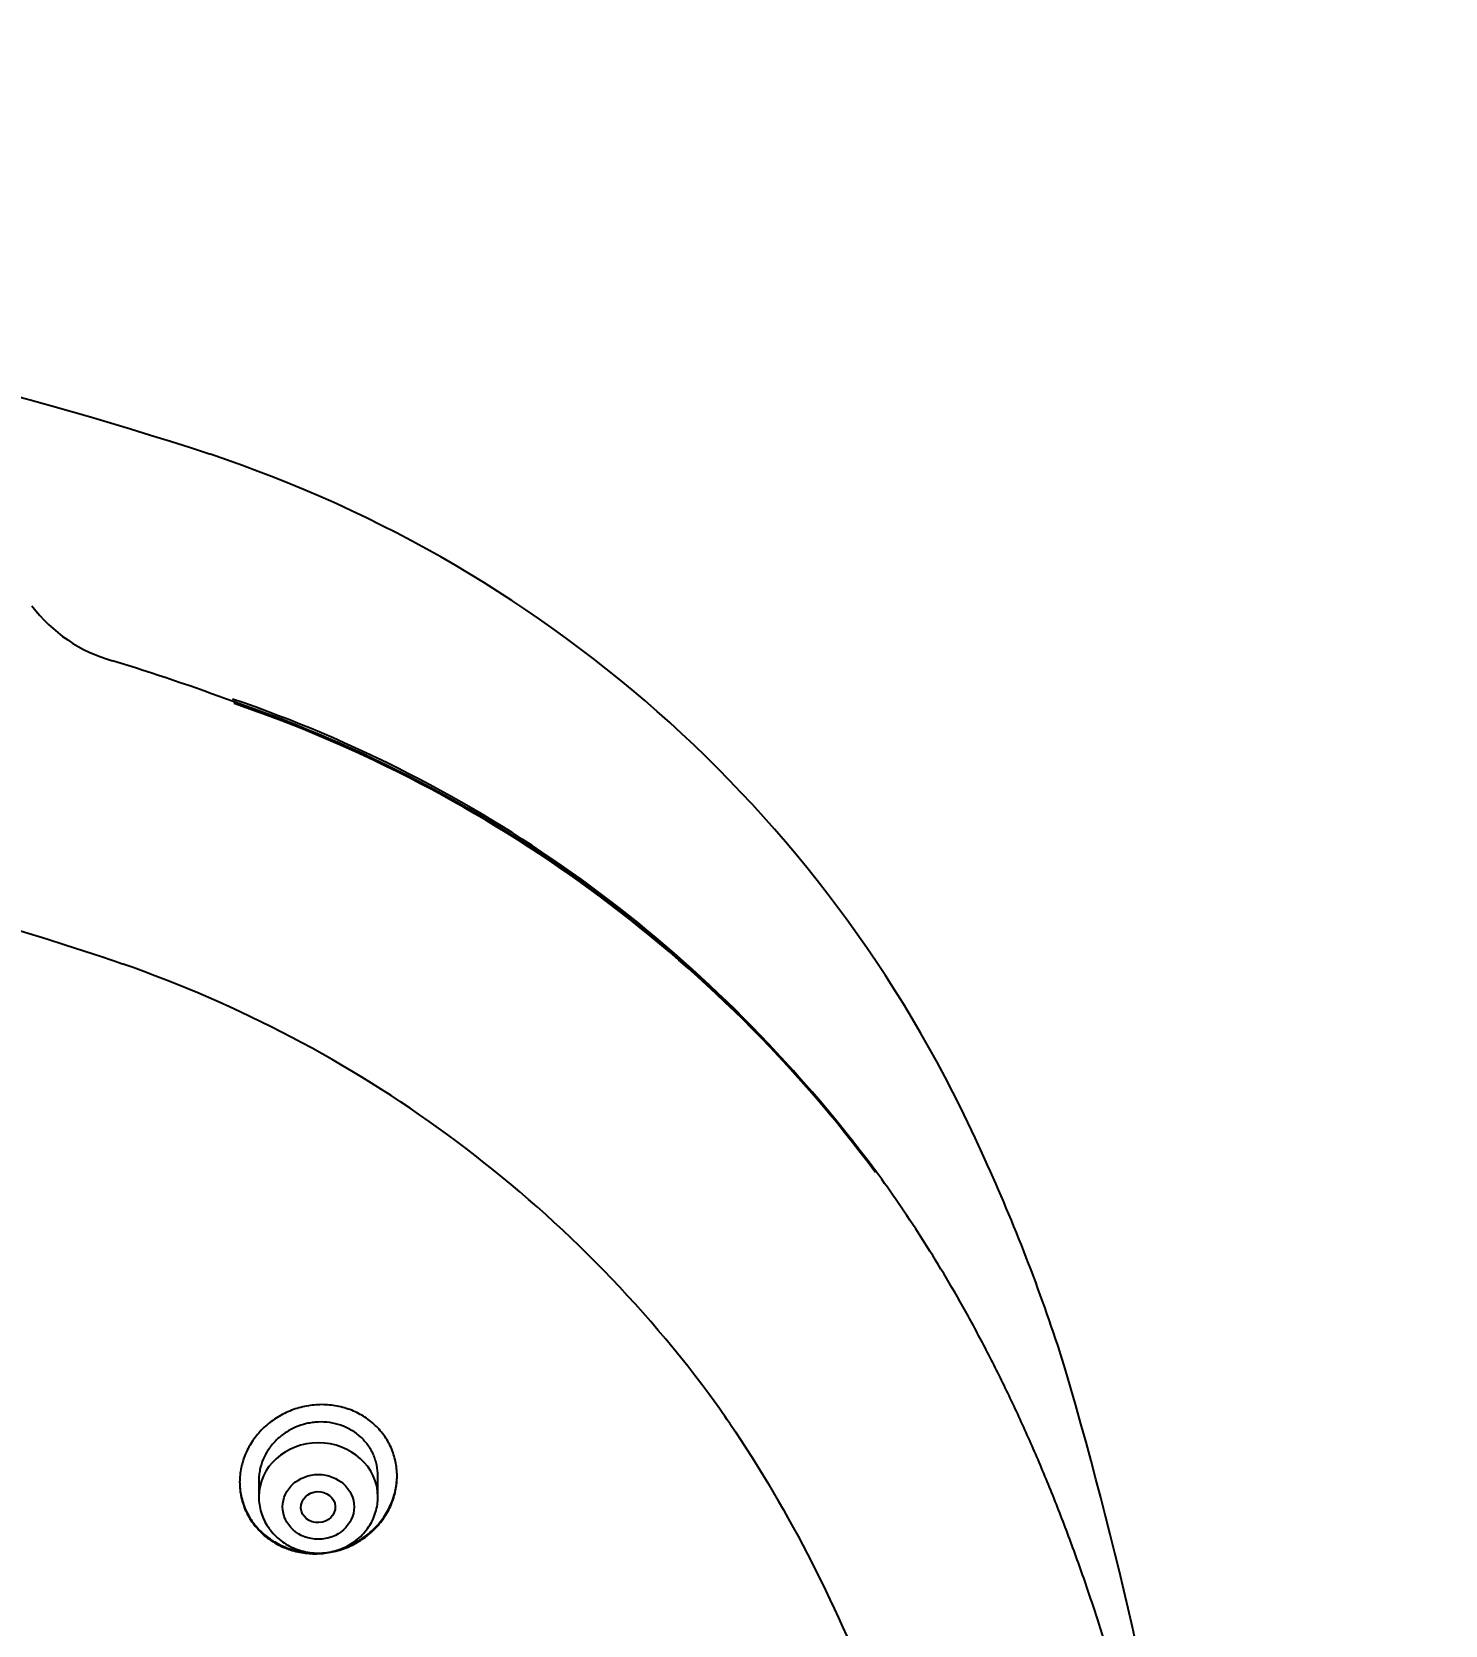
# Model space of a CAD drawing. Header units: millimetres. Extents: x 976 to 9349, y -1578 to 2211.
# Drawn here: x 5932.901 to 5936.224, y 659.07 to 662.815 of the extents above; entities that cross this region are included whole.
import ezdxf

# ---------------------------------------------------------------- set-up
doc = ezdxf.new("R2010")
doc.units = ezdxf.units.MM
doc.layers.add('Szkic', color=6, linetype='Continuous')
doc.layers.add('Wbudowane', color=175, linetype='Continuous')
doc.dimstyles.new('ISO-25', dxfattribs={"dimtxt": 4, "dimasz": 5, "dimexe": 1.25, "dimexo": 0.625, "dimgap": 1, "dimtad": 1, "dimtxsty": 'Standard', "dimcen": 2.5, "dimadec": 0, "dimazin": 0, "dimtfac": 1, "dimtmove": 0, "dimatfit": 3, "dimfxl": 1, "dimarcsym": 0})

# ---------------------------------------------------------------- blocks, each defined once
blk = doc.blocks.new('Z$W@#21058')
for p, q in [((22.7403, 142.151), (22.7432, 142.1503)), ((23.3446, 140.8975), (23.3446, 140.9465)), ((23.0646, 140.9358), (23.0646, 140.8975))]:
    blk.add_line(p, q)
for centre, radius, start, end in [((20.0854, 134.5707), 9.2328, 71.91995, 91.39833), ((21.9915, 140.4646), 3.0384, 24.0978, 71.5978), ((22.8145, 143.2042), 0.3542, 216.8742, 254.6745), ((21.2551, 138.0671), 5.0144, 69.5558, 73.0036), ((21.9984, 139.8258), 3.1132, 38.13, 71.18), ((21.975, 139.7714), 3.1671, 36.6859, 70.9904), ((21.9845, 139.7809), 3.1514, 36.5905, 71.0656), ((20.1259, 134.4221), 8.1591, 71.31119, 91.86742), ((21.786, 139.3966), 2.9153, 36.7175, 70.8318), ((20.829, 139.8941), 4.3328, 18.0878, 24.7071), ((15.6115, 138.4339), 9.7487, 359.89014, 16.73548), ((21.9208, 139.5386), 2.7225, 34.2204, 36.0193)]:
    blk.add_arc(centre, radius, start, end)
blk.add_ellipse((23.2046, 140.8975), major_axis=(-0.14, 0), ratio=0.906308, start_param=3.141593, end_param=6.283185)
for centre, major_axis, ratio in [((23.2046, 140.8739), (-0.084, 0), 0.906308), ((23.204, 140.8733), (-0.0402, -0.0022), 0.905767)]:
    blk.add_ellipse(centre, major_axis=major_axis, ratio=ratio)
for points, knots in [([(23.0066, 142.7657), (23.0068, 142.7657), (23.0069, 142.7655), (23.0073, 142.7647), (23.0073, 142.7635), (23.0071, 142.7618)], [0, 0, 0, 0, 0.266605, 0.266605, 1, 1, 1, 1]), ([(24.5147, 141.6635), (24.5148, 141.6634), (24.5148, 141.6633), (24.5154, 141.6623), (24.5154, 141.661), (24.5148, 141.6594)], [0, 0, 0, 0, 0.073963, 0.073963, 1, 1, 1, 1]), ([(24.8134, 135.3152), (24.8299, 135.3488), (24.8577, 135.4079), (24.903, 135.5106), (24.945, 135.6144), (24.9866, 135.7248), (25.0258, 135.8384), (25.0636, 135.9572), (25.0994, 136.0804), (25.1334, 136.2086), (25.1653, 136.3418), (25.1953, 136.4802), (25.2231, 136.6237), (25.2487, 136.7723), (25.272, 136.9262), (25.2928, 137.085), (25.311, 137.2487), (25.3265, 137.4167), (25.3392, 137.5888), (25.349, 137.7642), (25.3557, 137.9422), (25.3594, 138.1219), (25.3599, 138.3023), (25.3573, 138.4825), (25.3515, 138.6614), (25.3427, 138.8381), (25.3309, 139.0118), (25.3162, 139.1817), (25.2988, 139.3474), (25.2787, 139.5084), (25.2561, 139.6644), (25.231, 139.8153), (25.2037, 139.9609), (25.1743, 140.1013), (25.1427, 140.2365), (25.1091, 140.3667), (25.0736, 140.4918), (25.0363, 140.6121), (24.9972, 140.7277), (24.9563, 140.8388), (24.9137, 140.9456), (24.8694, 141.0484), (24.8235, 141.147), (24.7758, 141.2422), (24.7268, 141.3333), (24.6754, 141.422), (24.6237, 141.5056), (24.5683, 141.5886), (24.5347, 141.6362), (24.5147, 141.6635)], [0, 0, 0, 0, 0.015328, 0.032003, 0.04915, 0.066822, 0.085085, 0.103921, 0.123405, 0.143553, 0.164377, 0.185929, 0.208198, 0.231213, 0.254939, 0.279422, 0.304569, 0.330392, 0.35677, 0.383669, 0.410932, 0.438468, 0.466116, 0.493711, 0.521135, 0.548203, 0.574851, 0.600926, 0.626403, 0.651177, 0.675248, 0.698572, 0.721161, 0.742992, 0.764128, 0.784529, 0.804276, 0.823364, 0.841825, 0.859738, 0.877072, 0.893907, 0.910284, 0.926216, 0.941751, 0.956935, 0.971793, 0.986369, 1, 1, 1, 1]), ([(23.0196, 140.9316), (23.0196, 140.9432), (23.0208, 140.9546), (23.0243, 140.9714), (23.0258, 140.977), (23.0293, 140.9881), (23.0314, 140.9936), (23.0383, 141.0097), (23.044, 141.02), (23.054, 141.0346), (23.0576, 141.0393), (23.0653, 141.0485), (23.0693, 141.0529), (23.082, 141.0655), (23.0913, 141.0731), (23.1064, 141.0833), (23.1116, 141.0865), (23.1222, 141.0923), (23.1331, 141.0977), (23.1444, 141.102), (23.1559, 141.1059), (23.1618, 141.1075), (23.1797, 141.1117), (23.1917, 141.1134), (23.2097, 141.1142), (23.2158, 141.1142), (23.2279, 141.1137), (23.2339, 141.1131), (23.2518, 141.1106), (23.2634, 141.1078), (23.2802, 141.102), (23.2858, 141.0998), (23.2966, 141.0948), (23.3018, 141.0921), (23.3169, 141.0832), (23.3263, 141.0763), (23.3394, 141.0646), (23.3435, 141.0605), (23.3512, 141.0519), (23.3585, 141.043), (23.3647, 141.0334), (23.3705, 141.0235), (23.3731, 141.0184), (23.3801, 141.0026), (23.3836, 140.9918), (23.3872, 140.9751), (23.3881, 140.9694), (23.3893, 140.9579), (23.3896, 140.9522), (23.3896, 140.935), (23.3885, 140.9236), (23.3849, 140.9066), (23.3835, 140.9009), (23.38, 140.8898), (23.3759, 140.8789), (23.3708, 140.8684), (23.3652, 140.8581), (23.362, 140.853), (23.352, 140.8382), (23.3444, 140.8291), (23.3317, 140.8165), (23.3272, 140.8125), (23.3179, 140.8048), (23.313, 140.8012), (23.298, 140.7911), (23.2874, 140.7852), (23.2708, 140.778), (23.265, 140.7758), (23.2534, 140.7719), (23.2476, 140.7703), (23.2299, 140.7662), (23.2179, 140.7646), (23.1996, 140.7638), (23.1935, 140.7638), (23.1814, 140.7644), (23.1695, 140.7655), (23.1577, 140.7678), (23.1461, 140.7706), (23.1403, 140.7723), (23.1233, 140.7782), (23.1126, 140.7832), (23.0975, 140.7921), (23.0926, 140.7953), (23.0831, 140.8022), (23.0785, 140.8059), (23.0656, 140.8176), (23.0579, 140.8261), (23.0477, 140.84), (23.0445, 140.8449), (23.0388, 140.8548), (23.0362, 140.8598), (23.0292, 140.8754), (23.0256, 140.8862), (23.0208, 140.9087), (23.0196, 140.9201), (23.0196, 140.9316)], [0, 0, 0, 0, 0.03125, 0.03125, 0.046875, 0.046875, 0.0625, 0.0625, 0.09375, 0.09375, 0.109375, 0.109375, 0.125, 0.125, 0.15625, 0.15625, 0.171875, 0.171875, 0.1875, 0.203125, 0.203125, 0.21875, 0.21875, 0.25, 0.25, 0.265625, 0.265625, 0.28125, 0.28125, 0.3125, 0.3125, 0.328125, 0.328125, 0.34375, 0.34375, 0.375, 0.375, 0.390625, 0.390625, 0.40625, 0.421875, 0.421875, 0.4375, 0.4375, 0.46875, 0.46875, 0.484375, 0.484375, 0.5, 0.5, 0.53125, 0.53125, 0.546875, 0.546875, 0.5625, 0.578125, 0.578125, 0.59375, 0.59375, 0.625, 0.625, 0.640625, 0.640625, 0.65625, 0.65625, 0.6875, 0.6875, 0.703125, 0.703125, 0.71875, 0.71875, 0.75, 0.75, 0.765625, 0.765625, 0.78125, 0.796875, 0.796875, 0.8125, 0.8125, 0.84375, 0.84375, 0.859375, 0.859375, 0.875, 0.875, 0.90625, 0.90625, 0.921875, 0.921875, 0.9375, 0.9375, 0.96875, 0.96875, 1, 1, 1, 1]), ([(23.3446, 140.9465), (23.3446, 140.9552), (23.3437, 140.9638), (23.341, 140.9765), (23.3399, 140.9806), (23.3372, 140.9889), (23.3357, 140.993), (23.3304, 141.0048), (23.3261, 141.0123), (23.3184, 141.0228), (23.3156, 141.0262), (23.3097, 141.0328), (23.3066, 141.0359), (23.2969, 141.0447), (23.2898, 141.0499), (23.2782, 141.0567), (23.2742, 141.0587), (23.2661, 141.0625), (23.2578, 141.0658), (23.2492, 141.0684), (23.2404, 141.0705), (23.2359, 141.0714), (23.2223, 141.0733), (23.2132, 141.0737), (23.1995, 141.0731), (23.195, 141.0727), (23.1858, 141.0714), (23.1812, 141.0706), (23.1678, 141.0674), (23.1591, 141.0646), (23.1464, 141.059), (23.1423, 141.057), (23.1342, 141.0526), (23.1264, 141.0478), (23.1191, 141.0424), (23.1121, 141.0366), (23.1087, 141.0336), (23.099, 141.0239), (23.0932, 141.0171), (23.0857, 141.006), (23.0833, 141.0023), (23.079, 140.9944), (23.077, 140.9904), (23.0718, 140.9782), (23.0691, 140.9699), (23.0664, 140.9571), (23.0658, 140.9528), (23.0648, 140.9441), (23.0646, 140.9397), (23.0646, 140.9354), (23.0646, 140.9354), (23.0646, 140.9353)], [0, 0, 0, 0, 0.062489, 0.062489, 0.093734, 0.093734, 0.124978, 0.124978, 0.187467, 0.187467, 0.218712, 0.218712, 0.249956, 0.249956, 0.312445, 0.312445, 0.34369, 0.34369, 0.374934, 0.406179, 0.406179, 0.437423, 0.437423, 0.499912, 0.499912, 0.531157, 0.531157, 0.562401, 0.562401, 0.62489, 0.62489, 0.656135, 0.656135, 0.687379, 0.718624, 0.718624, 0.749868, 0.749868, 0.812357, 0.812357, 0.843602, 0.843602, 0.874846, 0.874846, 0.937335, 0.937335, 0.96858, 0.96858, 0.999824, 0.999824, 1, 1, 1, 1]), ([(24.1719, 141.0698), (24.3154, 140.8588), (24.5544, 140.3764), (24.7648, 139.595), (24.8577, 138.8851), (24.882, 138.4481), (24.8867, 138.288)], [0, 0, 0, 0, 0.2586389, 0.546251, 0.8338632, 1, 1, 1, 1]), ([(23.2611, 140.7766), (23.2661, 140.7783), (23.2711, 140.7803), (23.2816, 140.7848), (23.2871, 140.7875), (23.2978, 140.7934), (23.3081, 140.7997), (23.3177, 140.8068), (23.327, 140.8144), (23.3315, 140.8185), (23.3443, 140.8312), (23.3519, 140.8403), (23.3619, 140.8549), (23.365, 140.8599), (23.3707, 140.8703), (23.3733, 140.8756), (23.3802, 140.8918), (23.3837, 140.9028), (23.3872, 140.9197), (23.3881, 140.9255), (23.3893, 140.9365), (23.3896, 140.9418), (23.3896, 140.947)], [0, 0, 0, 0, 0.068898, 0.068898, 0.147044, 0.147044, 0.22519, 0.303336, 0.303336, 0.381483, 0.381483, 0.537775, 0.537775, 0.615921, 0.615921, 0.694068, 0.694068, 0.85036, 0.85036, 0.928506, 0.928506, 1, 1, 1, 1]), ([(23.0196, 140.9328), (23.0197, 140.9216), (23.0209, 140.9106), (23.0244, 140.8942), (23.0258, 140.8888), (23.0294, 140.8779), (23.0314, 140.8725), (23.0384, 140.8569), (23.0441, 140.847), (23.0543, 140.8331), (23.0579, 140.8286), (23.0657, 140.82), (23.0698, 140.8159), (23.0827, 140.8043), (23.0921, 140.7974), (23.1074, 140.7884), (23.1126, 140.7856), (23.1234, 140.7807), (23.1343, 140.7762), (23.1458, 140.7728), (23.1574, 140.77), (23.1634, 140.7688), (23.1764, 140.7669), (23.1834, 140.7663), (23.1904, 140.7661)], [0, 0, 0, 0, 0.128651, 0.128651, 0.194796, 0.194796, 0.26094, 0.26094, 0.393229, 0.393229, 0.459374, 0.459374, 0.525518, 0.525518, 0.657808, 0.657808, 0.723952, 0.723952, 0.790097, 0.856241, 0.856241, 0.922386, 0.922386, 1, 1, 1, 1]), ([(23.0646, 140.8975), (23.0646, 140.8908), (23.0655, 140.8795), (23.0696, 140.8606), (23.0766, 140.8431), (23.0861, 140.8263), (23.098, 140.8112), (23.1122, 140.7976), (23.1282, 140.7862), (23.1459, 140.7771), (23.1648, 140.7704), (23.1845, 140.7663), (23.2046, 140.765), (23.2247, 140.7663), (23.2445, 140.7704), (23.2633, 140.7771), (23.281, 140.7863), (23.2971, 140.7977), (23.3113, 140.8112), (23.3232, 140.8264), (23.3328, 140.8433), (23.3396, 140.8608), (23.3437, 140.8796), (23.3446, 140.8909), (23.3446, 140.8975)], [0, 0, 0, 0, 0.043416, 0.088242, 0.133206, 0.178365, 0.223751, 0.269371, 0.315209, 0.361231, 0.407394, 0.453652, 0.499964, 0.546286, 0.592577, 0.638793, 0.684885, 0.730809, 0.776522, 0.822, 0.867242, 0.912272, 0.95714, 1, 1, 1, 1])]:
    blk.add_open_spline(points, degree=3, knots=knots)
blk = doc.blocks.new('*D311')
at = {"layer": 'Defpoints', "color": 0}
for p in [(224.5839, 223.6562), (228.9399, 0.0694), (287.7905, 0.0694)]:
    blk.add_point(p, dxfattribs=at)
at = {"layer": 'Szkic', "color": 0, "lineweight": -2}
for p, q in [((225.2089, 223.6562), (289.0405, 223.6562)), ((287.7905, 218.6562), (287.7905, 5.0694)), ((229.5649, 0.0694), (289.0405, 0.0694))]:
    blk.add_line(p, q, dxfattribs=at)
at = {"layer": 'Szkic', "color": 0}
for points in [[(288.6239, 218.6562), (286.9572, 218.6562), (287.7905, 223.6562)], [(286.9572, 5.0694), (288.6239, 5.0694), (287.7905, 0.0694)]]:
    blk.add_solid(points, dxfattribs=at)
at = {"layer": 'Szkic', "color": 0, "insert": (284.4572, 111.8628), "char_height": 4, "attachment_point": 5, "rotation": 90}
blk.add_mtext('223,59', dxfattribs=at)

msp = doc.modelspace()

# ---------------------------------------------------------------- block references
at = {"layer": 'Wbudowane'}
msp.add_blockref('Z$W@#21058', (5910.3701, 518.474), dxfattribs=at)

# ---------------------------------------------------------------- dimensions: what is measured, and where the dimension line sits
at = {"layer": 'Szkic'}
dim = msp.add_linear_dim(base=(5993.5831, 455.7427), p1=(5930.3765, 679.3295), p2=(5934.7324, 455.7427), angle=90, dimstyle='ISO-25', dxfattribs=at)
dim.commit()
dim.dimension.update_dxf_attribs({"geometry": '*D311', "text_midpoint": (5990.2498, 567.5361), "insert": (5705.7926, 455.6733)})

doc.saveas('drawing.dxf')
